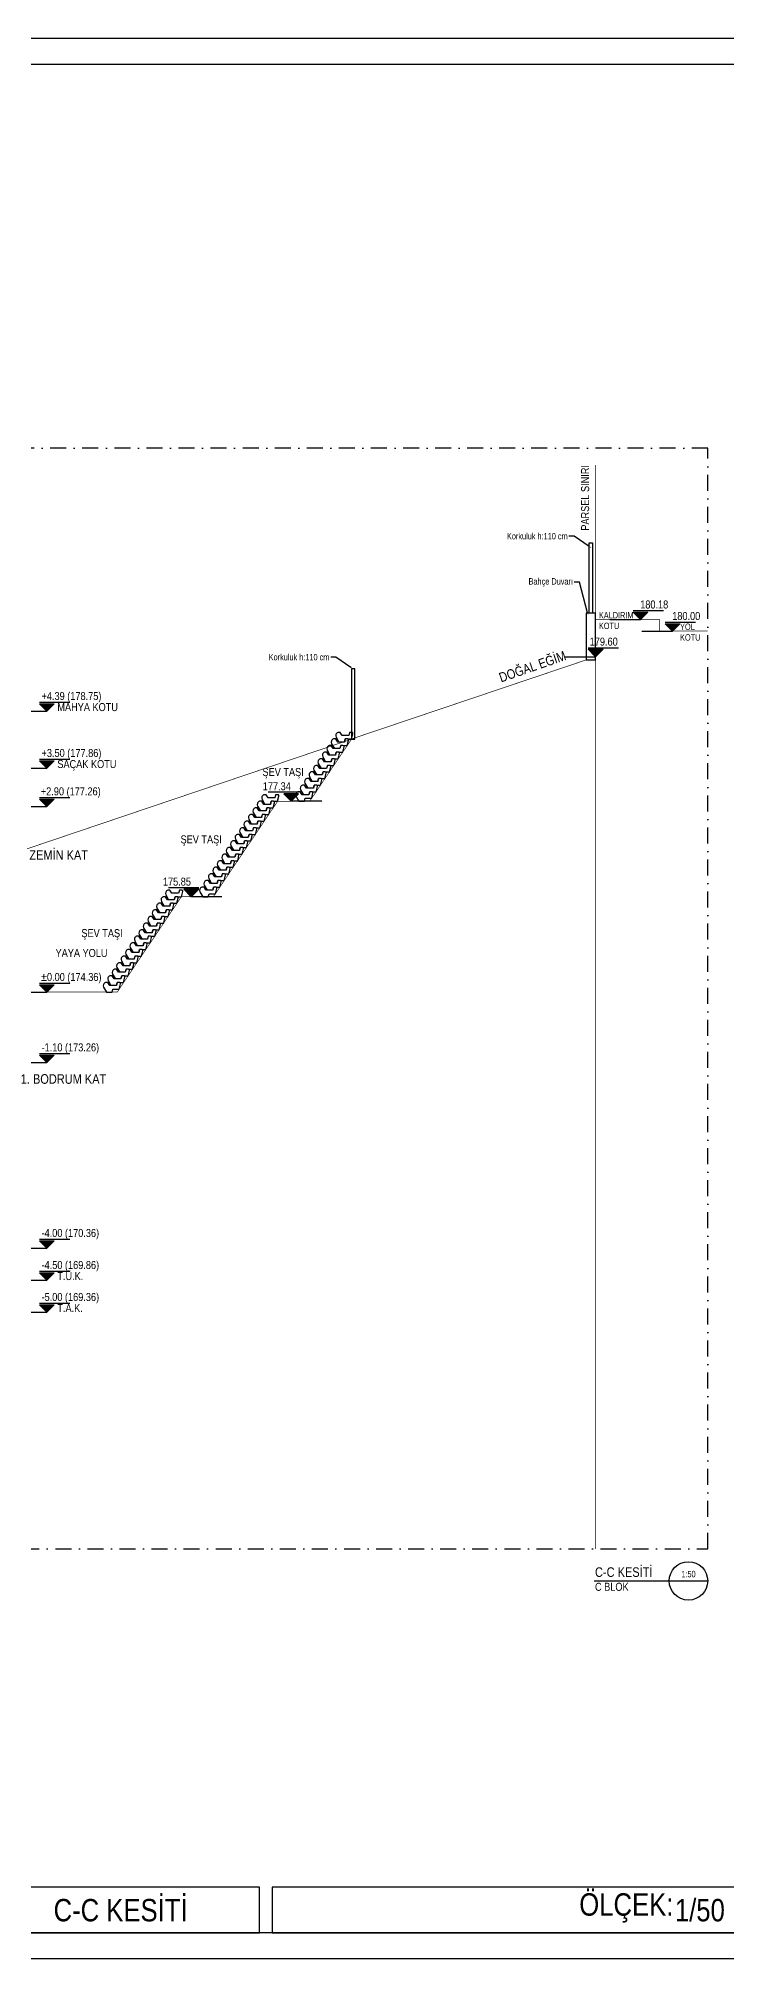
# Model space of a CAD drawing. Header units: millimetres. Extents: x 82776 to 137242, y 11666 to 27998.
# Drawn here: x 104829 to 105904, y 16109 to 19109 of the extents above; entities that cross this region are included whole.
import ezdxf
from ezdxf import colors
from ezdxf.entities.mleader import LeaderData, LeaderLine
from ezdxf.enums import TextEntityAlignment as Align
from ezdxf.math import Vec2, Vec3

# ---------------------------------------------------------------- set-up
doc = ezdxf.new("R2010")
doc.units = ezdxf.units.MM
for name, pattern in [('ACAD_ISO03W100', [30, 12, -18]), ('DASHDOT', [1, 0.5, -0.25, 0, -0.25]), ('DASHED', [15, 10, -5])]:
    doc.linetypes.add(name, pattern=pattern)
for name, color, linetype in [('0_IFC_Elevation_4', 11, 'Continuous'), ('0_IFC_Legend_Text', 7, 'Continuous'), ('0_IFC_Legend_Viewport', 7, 'Continuous'), ('0_IFC_Notation_Level_50', 160, 'Continuous'), ('0_IFC_Notation_Section_50', 10, 'Continuous'), ('0_IFC_Parsel Sınırı', 191, 'ACAD_ISO03W100'), ('0_IFC_Text_Explanation_100', 231, 'Continuous'), ('0_IFC_Text_Explanation_50', 231, 'Continuous'), ('1_IFC_Concrete_Section', 50, 'Continuous'), ('2_IFC_Handrail', 181, 'Continuous'), ('7_IFC_Landscape', 45, 'Continuous')]:
    doc.layers.add(name, color=color, linetype=linetype)
doc.styles.add('IFC_TEXT', font='ARIALN.TTF')

# ---------------------------------------------------------------- blocks, each defined once
blk = doc.blocks.new('*U120')
at = {"layer": '0_IFC_Text_Explanation_100'}
blk.add_lwpolyline([(-177.2, 0), (0, 0)], dxfattribs=at)
blk.add_circle((-30, 0), 30, dxfattribs=at)
at = {"layer": '0_IFC_Text_Explanation_100', "style": 'IFC_TEXT'}
for tag, p, height in [('TITLE', (-176, 6.2), 15), ('SHEET_NO', (-176, -15.5), 12.5)]:
    blk.add_attdef(tag, p, '', height=height, dxfattribs=at)
for tag, p in [('SCALE', (-30, 10.6)), ('DRAWING_NO', (-30, -11.3))]:
    blk.add_attdef(tag, text='', height=10, dxfattribs=at).set_placement(p, align=Align.MIDDLE)
blk = doc.blocks.new('0_IFC_NOT_RUDELEVEL_50_N')
at = {"layer": '0_IFC_Notation_Level_50'}
h = blk.add_hatch(color=256, dxfattribs=at)
h.dxf.hatch_style = 1
h.paths.add_polyline_path([(-201.6, 201.6), (201.6, 201.6), (0, 0)])
for p, q in [((-834.4, 0), (0, 0)), ((-201.6, 246.4), (627.2, 246.4))]:
    blk.add_line(p, q, dxfattribs=at)
blk.add_lwpolyline([(-201.6, 201.6), (201.6, 201.6), (0, 0), (-201.6, 201.6)], dxfattribs=at)
at = {"layer": '0_IFC_Notation_Level_50', "style": 'IFC_TEXT'}
blk.add_attdef('LEVEL', (-201.6, 302.4), '', height=280, dxfattribs=at)
blk = doc.blocks.new('C_C-C KST_DE')
at = {"layer": '0_IFC_Elevation_4', "linetype": 'DASHED', "const_width": 1}
blk.add_lwpolyline([(666, 895.1), (0, 670), (-1800, 333), (-2100, 247)], dxfattribs=at)
ref = blk.add_blockref('0_IFC_NOT_RUDELEVEL_50_N', (1047.4, 1024), dxfattribs=dict(xscale=0.057142857142768, yscale=0.057142857142768, zscale=0.057142857142768))
ref.add_attrib('LEVEL', '179.60', (1038.1, 1041.3), dxfattribs={"layer": '0_IFC_Notation_Level_50', "height": 12.5, "style": 'IFC_TEXT'})
at = {"layer": '0_IFC_Elevation_4', "linetype": 'DASHED', "ltscale": 3, "insert": (894.8, 997.8), "char_height": 15, "attachment_point": 1, "rotation": 19.1454, "style": 'IFC_TEXT'}
blk.add_mtext_dynamic_manual_height_columns('\\pxt4;DOĞAL EĞİM', width=252.297, gutter_width=125, heights=[0], dxfattribs=at)
blk = doc.blocks.new('*U2555')
ref = blk.add_blockref('0_IFC_NOT_RUDELEVEL_50_N', (0, 939), dxfattribs=dict(xscale=0.057142857142768, yscale=0.057142857142768, zscale=0.057142857142768))
ref.add_attrib('LEVEL', '+4.39 (178.75)', (-8.2, 956.3), dxfattribs={"layer": '0_IFC_Notation_Level_50', "height": 12.5, "style": 'IFC_TEXT'})
ref = blk.add_blockref('0_IFC_NOT_RUDELEVEL_50_N', (0, 850), dxfattribs=dict(xscale=0.057142857142768, yscale=0.057142857142768, zscale=0.057142857142768))
ref.add_attrib('LEVEL', '+3.50 (177.86)', (-8.2, 867.3), dxfattribs={"layer": '0_IFC_Notation_Level_50', "height": 12.5, "style": 'IFC_TEXT'})
ref = blk.add_blockref('0_IFC_NOT_RUDELEVEL_50_N', (0, 790), dxfattribs=dict(xscale=0.057142857142768, yscale=0.057142857142768, zscale=0.057142857142768))
ref.add_attrib('LEVEL', '+2.90 (177.26)', (-9.3, 807.3), dxfattribs={"layer": '0_IFC_Notation_Level_50', "height": 12.5, "style": 'IFC_TEXT'})
ref = blk.add_blockref('0_IFC_NOT_RUDELEVEL_50_N', (0, 500), dxfattribs=dict(xscale=0.057142857142768, yscale=0.057142857142768, zscale=0.057142857142768))
ref.add_attrib('LEVEL', '%%P0.00 (174.36)', (-9.3, 517.3), dxfattribs={"layer": '0_IFC_Notation_Level_50', "height": 12.5, "style": 'IFC_TEXT'})
ref = blk.add_blockref('0_IFC_NOT_RUDELEVEL_50_N', (0, 390), dxfattribs=dict(xscale=0.057142857142768, yscale=0.057142857142768, zscale=0.057142857142768))
ref.add_attrib('LEVEL', '-1.10 (173.26)', (-8.2, 407.3), dxfattribs={"layer": '0_IFC_Notation_Level_50', "height": 12.5, "style": 'IFC_TEXT'})
ref = blk.add_blockref('0_IFC_NOT_RUDELEVEL_50_N', (0, 100), dxfattribs=dict(xscale=0.057142857142768, yscale=0.057142857142768, zscale=0.057142857142768))
ref.add_attrib('LEVEL', '-4.00 (170.36)', (-8.2, 117.3), dxfattribs={"layer": '0_IFC_Notation_Level_50', "height": 12.5, "style": 'IFC_TEXT'})
ref = blk.add_blockref('0_IFC_NOT_RUDELEVEL_50_N', (0, 50), dxfattribs=dict(xscale=0.057142857142768, yscale=0.057142857142768, zscale=0.057142857142768))
ref.add_attrib('LEVEL', '-4.50 (169.86)', (-8.2, 67.3), dxfattribs={"layer": '0_IFC_Notation_Level_50', "height": 12.5, "style": 'IFC_TEXT'})
ref = blk.add_blockref('0_IFC_NOT_RUDELEVEL_50_N', (0, 0), dxfattribs=dict(xscale=0.057142857142768, yscale=0.057142857142768, zscale=0.057142857142768))
ref.add_attrib('LEVEL', '-5.00 (169.36)', (-8.2, 17.3), dxfattribs={"layer": '0_IFC_Notation_Level_50', "height": 12.5, "style": 'IFC_TEXT'})
at = {"layer": '0_IFC_Notation_Level_50', "char_height": 12.5, "attachment_point": 1, "style": 'IFC_TEXT'}
for s, insert in [('MAHYA KOTU', (16.5, 951.5)), ('SAÇAK KOTU', (16.5, 862.5)), ('T.Ü.K.', (16.5, 62.5)), ('T.A.K.', (16.5, 12.5))]:
    blk.add_mtext_dynamic_manual_height_columns(s, width=128.311, gutter_width=12.5, heights=[0], dxfattribs=dict(at, insert=insert))
at = {"layer": '0_IFC_Text_Explanation_50', "char_height": 15, "attachment_point": 5, "style": 'IFC_TEXT'}
for s, insert in [('\\pxt4;ZEMİN KAT', (18.6, 714.1)), ('\\pxi-3,l4,t4;1. BODRUM KAT', (18.6, 364.1))]:
    blk.add_mtext_dynamic_manual_height_columns(s, width=215.825, gutter_width=125, heights=[0], dxfattribs=dict(at, insert=insert))
blk = doc.blocks.new('SEV TASI')
blk.add_wipeout([(3.1, 10.3), (-0.4, 10.3), (-0.8, 10.3), (-1.1, 10.1), (-1.5, 9.9), (-1.7, 9.7), (-1.9, 9.4), (-2, 9), (-2.1, 8.6), (-2, 8.2), (0, 0), (10, 0), (11.2, -4.7), (19.9, -4.7), (24.4, 2.9), (24.8, 3.9), (24.9, 5), (24.8, 6.1), (24.5, 7.2), (24, 8.2), (23.3, 9.1), (22.4, 9.8), (21.4, 10.3), (17.9, 10.3), (14.8, 5.6), (4.3, 5.6)]).dxf.layer = '7_IFC_Landscape'
at = {"layer": '7_IFC_Landscape'}
blk.add_lwpolyline([(0, 0), (-2, 8.2, -0.486604), (-0.4, 10.3), (3.1, 10.3), (4.3, 5.6), (14.8, 5.6), (17.9, 10.3), (21.4, 10.3, -0.425542), (24.4, 2.9), (19.9, -4.7), (11.2, -4.7), (10, 0)], format="xyb", close=True, dxfattribs=at)
blk = doc.blocks.new('*U2574')
blk.add_blockref('SEV TASI', (-58.8, 87.4))
blk.add_blockref('SEV TASI', (-51.9, 77.1))
blk.add_blockref('SEV TASI', (-45, 66.8))
blk.add_blockref('SEV TASI', (-38, 56.5))
blk.add_blockref('SEV TASI', (-31.1, 46.1))
blk.add_blockref('SEV TASI', (-24.1, 35.8))
blk.add_blockref('SEV TASI', (-17.2, 25.5))
blk.add_blockref('SEV TASI', (-10.2, 15.2))
blk.add_blockref('SEV TASI', (-3.3, 4.9))
blk.add_blockref('SEV TASI', (3.6, -5.4))
blk.add_blockref('SEV TASI', (10.6, -15.7))
blk.add_blockref('SEV TASI', (17.5, -26))
blk.add_blockref('SEV TASI', (24.5, -36.3))
blk.add_blockref('SEV TASI', (31.4, -46.6))
blk.add_blockref('SEV TASI', (38.3, -56.9))
blk = doc.blocks.new('*U2575')
blk.add_blockref('SEV TASI', (-58.8, 87.4))
blk.add_blockref('SEV TASI', (-51.9, 77.1))
blk.add_blockref('SEV TASI', (-45, 66.8))
blk.add_blockref('SEV TASI', (-38, 56.5))
blk.add_blockref('SEV TASI', (-31.1, 46.1))
blk.add_blockref('SEV TASI', (-24.1, 35.8))
blk.add_blockref('SEV TASI', (-17.2, 25.5))
blk.add_blockref('SEV TASI', (-10.2, 15.2))
blk.add_blockref('SEV TASI', (-3.3, 4.9))
blk.add_blockref('SEV TASI', (3.6, -5.4))
blk.add_blockref('SEV TASI', (10.6, -15.7))
blk.add_blockref('SEV TASI', (17.5, -26))
blk.add_blockref('SEV TASI', (24.5, -36.3))
blk.add_blockref('SEV TASI', (31.4, -46.6))
blk.add_blockref('SEV TASI', (38.3, -56.9))
blk = doc.blocks.new('*U2576')
blk.add_blockref('SEV TASI', (-24.1, 35.8))
blk.add_blockref('SEV TASI', (-17.2, 25.5))
blk.add_blockref('SEV TASI', (-10.2, 15.2))
blk.add_blockref('SEV TASI', (-3.3, 4.9))
blk.add_blockref('SEV TASI', (3.6, -5.4))
blk.add_blockref('SEV TASI', (10.6, -15.7))
blk.add_blockref('SEV TASI', (17.5, -26))
blk.add_blockref('SEV TASI', (24.5, -36.3))
blk.add_blockref('SEV TASI', (31.4, -46.6))
blk.add_blockref('SEV TASI', (38.3, -56.9))
blk = doc.blocks.new('*U2571')
for points in [[(-1162.8, 0), (-759.4, 0), (-759.4, 71.5), (-1162.8, 71.5)], [(-739.4, 0), (0, 0), (0, 71.5), (-739.4, 71.5)]]:
    blk.add_lwpolyline(points, close=True)
at = {"layer": '0_IFC_Legend_Viewport', "transparency": 33554687}
blk.add_lwpolyline([(-3742.9, 2920), (0, 2920), (0, 0), (-3742.9, 0)], close=True, dxfattribs=at)
at = {"style": 'IFC_TEXT'}
for tag, p in [('PAFTA', (-2698.5, 17.9)), ('KOT', (-1159.1, 18)), ('OLCEK', (-110.4, 17.9))]:
    blk.add_attdef(tag, p, '', height=35, dxfattribs=at)
at = {"layer": '0_IFC_Legend_Text', "transparency": 33554687, "insert": (-259.9, 61.9), "char_height": 35, "attachment_point": 1, "style": 'IFC_TEXT'}
blk.add_mtext_dynamic_manual_height_columns('ÖLÇEK:', width=490.238, gutter_width=61.4, heights=[0], dxfattribs=at)
blk = doc.blocks.new('C_1-1 KST')
at = {"layer": '0_IFC_Notation_Section_50', "linetype": 'DASHDOT', "ltscale": 50}
blk.add_lwpolyline([(992.4, 0), (992.4, 1720), (-2631.8, 1720), (-2631.8, 0)], close=True, dxfattribs=at)
at = {"layer": '0_IFC_Parsel Sınırı', "ltscale": 0.3, "const_width": 1}
blk.add_lwpolyline([(817.4, 0), (817.4, 1693.5)], dxfattribs=at)
at = {"layer": '1_IFC_Concrete_Section', "elevation": -346238.3}
blk.add_lwpolyline([(802.4, 1462), (802.4, 1388.9), (817.4, 1388.9), (817.4, 1462)], close=True, dxfattribs=at)
at = {"layer": '2_IFC_Handrail', "elevation": -346238.3}
blk.add_lwpolyline([(807.4, 1462), (807.4, 1572), (812.4, 1572), (812.4, 1462)], close=True, dxfattribs=at)
at = {"layer": '7_IFC_Landscape', "const_width": 1, "elevation": -346238.3}
blk.add_lwpolyline([(817.4, 1452), (917.4, 1452), (917.4, 1434), (992.4, 1434)], dxfattribs=at)
ref = blk.add_blockref('0_IFC_NOT_RUDELEVEL_50_N', (887.4, 1452, -346238.3), dxfattribs=dict(xscale=0.0571428571427681, yscale=0.0571428571427681, zscale=0.0571428571427681))
ref.add_attrib('LEVEL', '180.18', (887, 1469.3, -346238.3), dxfattribs={"layer": '0_IFC_Notation_Level_50', "height": 12.5, "style": 'IFC_TEXT'})
ref = blk.add_blockref('0_IFC_NOT_RUDELEVEL_50_N', (937.4, 1434, -346238.3), dxfattribs=dict(xscale=0.0571428571427681, yscale=0.0571428571427681, zscale=0.0571428571427681))
ref.add_attrib('LEVEL', '180.00', (937, 1451.3, -346238.3), dxfattribs={"layer": '0_IFC_Notation_Level_50', "height": 12.5, "style": 'IFC_TEXT'})
blk.add_blockref('*U2555', (-40, 370))
blk.add_blockref('*U120', (992.4, -50, -346238.3)).add_auto_attribs({'TITLE': 'C-C KESİTİ', 'SCALE': '1:50', 'SHEET_NO': 'C BLOK'})
at = {"layer": '0_IFC_Notation_Level_50', "char_height": 10, "attachment_point": 1, "style": 'IFC_TEXT'}
for s, width, gutter_width, insert in [('KALDIRIM KOTU', 71.34, 12.5, (822.5, 1463.8, -346238.3)), ('\\pxt4;YOL KOTU', 36.467, 125, (949.3, 1445.8, -258875.1))]:
    blk.add_mtext_dynamic_manual_height_columns(s, width=width, gutter_width=gutter_width, heights=[0], dxfattribs=dict(at, insert=insert))
at = {"layer": '0_IFC_Parsel Sınırı', "insert": (807.4, 1693.5), "char_height": 12.5, "attachment_point": 9, "rotation": 90, "style": 'IFC_TEXT'}
blk.add_mtext_dynamic_manual_height_columns('PARSEL SINIRI', width=148.188, gutter_width=12.5, heights=[0], dxfattribs=at)
at = {"layer": '0_IFC_Text_Explanation_50'}
ml = blk.add_multileader_mtext('Standard', dxfattribs=at)
ml.set_content('Korkuluk h:110 cm', color=256, style='IFC_TEXT')
ml.set_leader_properties()
ml.build(insert=Vec2(0, 0))
ctx = ml.context
ctx.base_point, ctx.char_height, ctx.plane_origin = Vec3(678.4, 1582.2, -346238.3), 10, Vec3(810.7, 1533.9, -346238.3)
ctx.text_align_type = 2
notes = []
notes.append((ctx, [(0, (1, 1, 0), (783.7, 1582.2, -346238.3), (-1, 0), 8, [(0, [(810.7, 1563.9, -346238.3)], 0, [])])]))
ctx.mtext.insert, ctx.mtext.alignment, ctx.mtext.flow_direction = Vec3(773.7, 1587.3, -346238.3), 3, 5
ml = blk.add_multileader_mtext('Standard', dxfattribs=at)
ml.set_content('Bahçe Duvarı', color=256, style='IFC_TEXT')
ml.set_leader_properties()
ml.build(insert=Vec2(0, 0))
ctx = ml.context
ctx.base_point, ctx.char_height, ctx.plane_origin = Vec3(712.5, 1510.3, -346238.3), 10, Vec3(813.3, 1441, -346238.3)
ctx.text_align_type = 2
notes.append((ctx, [(1, (1, 1, 0), (792, 1510.3, -346238.3), (-1, 0), 8, [(0, [(805.8, 1458.9, -346238.3)], 0, [])])]))
ctx.mtext.insert, ctx.mtext.alignment, ctx.mtext.flow_direction = Vec3(782, 1516.7, -346238.3), 3, 5
ml = blk.add_multileader_mtext('Standard', dxfattribs=at)
ml.set_content('Korkuluk h:110 cm', color=256, style='IFC_TEXT')
ml.set_leader_properties()
ml.build(insert=Vec2(0, 0))
ctx = ml.context
ctx.base_point, ctx.char_height, ctx.plane_origin = Vec3(306.2, 1393.2), 10, Vec3(438.5, 1344.9)
ctx.text_align_type = 2
notes.append((ctx, [(0, (1, 1, 0), (411.5, 1393.2), (-1, 0), 8, [(0, [(438.5, 1374.9)], 0, [])])]))
ctx.mtext.insert, ctx.mtext.alignment, ctx.mtext.flow_direction = Vec3(401.5, 1398.3), 3, 5
for ctx, leaders in notes:
    for number, flags, end, landing, length, lines in leaders:
        leader = LeaderData()
        leader.index, (leader.has_last_leader_line, leader.has_dogleg_vector, leader.attachment_direction) = number, flags
        leader.last_leader_point, leader.dogleg_vector, leader.dogleg_length = Vec3(end), Vec3(landing), length
        for number, points, colour, breaks in lines:
            line = LeaderLine()
            line.index, line.vertices, line.color, line.breaks = number, Vec3.list(points), colors.encode_raw_color(colour), breaks
            leader.lines.append(line)
        ctx.leaders.append(leader)
at = {"xscale": -1, "rotation": 6.394405e-09}
for name, p in [('*U2576', (412.1, 1229.6)), ('*U2575', (261.8, 1080.6)), ('*U2574', (111.5, 931.6))]:
    blk.add_blockref(name, p, dxfattribs=at)
at = {"layer": '2_IFC_Handrail'}
blk.add_lwpolyline([(441, 1265.1), (441, 1375.1), (436, 1375.1), (436, 1265.1)], close=True, dxfattribs=at)
at = {"layer": '7_IFC_Landscape', "const_width": 1}
blk.add_lwpolyline([(-230, 870), (70, 870), (170.3, 1019), (220.3, 1019), (320.6, 1168), (370.6, 1168), (436.3, 1265.5), (802.4, 1388.9)], dxfattribs=at)
blk.add_blockref('C_C-C KST_DE', (-230, 370))
ref = blk.add_blockref('0_IFC_NOT_RUDELEVEL_50_N', (341.8, 1168), dxfattribs=dict(xscale=-0.0571428571427681, yscale=0.0571428571427681, zscale=0.0571428571427681))
ref.add_attrib('LEVEL', '177.34', (297.4, 1185.3), dxfattribs={"layer": '0_IFC_Notation_Level_50', "height": 12.5, "style": 'IFC_TEXT'})
ref = blk.add_blockref('0_IFC_NOT_RUDELEVEL_50_N', (185.8, 1019), dxfattribs=dict(xscale=-0.0571428571427681, yscale=0.0571428571427681, zscale=0.0571428571427681))
ref.add_attrib('LEVEL', '175.85', (141.4, 1036.3), dxfattribs={"layer": '0_IFC_Notation_Level_50', "height": 12.5, "style": 'IFC_TEXT'})
at = {"layer": '0_IFC_Text_Explanation_50', "char_height": 12.5, "style": 'IFC_TEXT'}
for s, insert, attachment_point in [('ŞEV TAŞI', (361.4, 1220.1), 3), ('ŞEV TAŞI', (233.4, 1114.8), 3), ('ŞEV TAŞI', (78.5, 968.3), 3), ('YAYA YOLU', (-26.3, 937.3), 1)]:
    blk.add_mtext_dynamic_manual_height_columns(s, width=83.648, gutter_width=12.5, heights=[0], dxfattribs=dict(at, insert=insert, attachment_point=attachment_point))

msp = doc.modelspace()

# ---------------------------------------------------------------- linework, layer by layer
msp.add_lwpolyline([(82776.4, 19109.3), (82776.4, 16109.3), (125837.1, 16109.1), (125837.1, 19109.1)], close=True)

# ---------------------------------------------------------------- next in the draw order: block references
msp.add_blockref('C_1-1 KST', (104882.2, 16749.3))

# ---------------------------------------------------------------- next in the draw order: block references
ref = msp.add_blockref('*U2571', (105933.9, 16149.3))
ref.add_attrib('KOT', '       C-C KESİTİ', (104774.8, 16167.3), dxfattribs={"height": 35, "style": 'IFC_TEXT'})
ref.add_attrib('OLCEK', '1/50', (105823.4, 16167.3), dxfattribs={"height": 35, "style": 'IFC_TEXT'})

doc.saveas('drawing.dxf')
